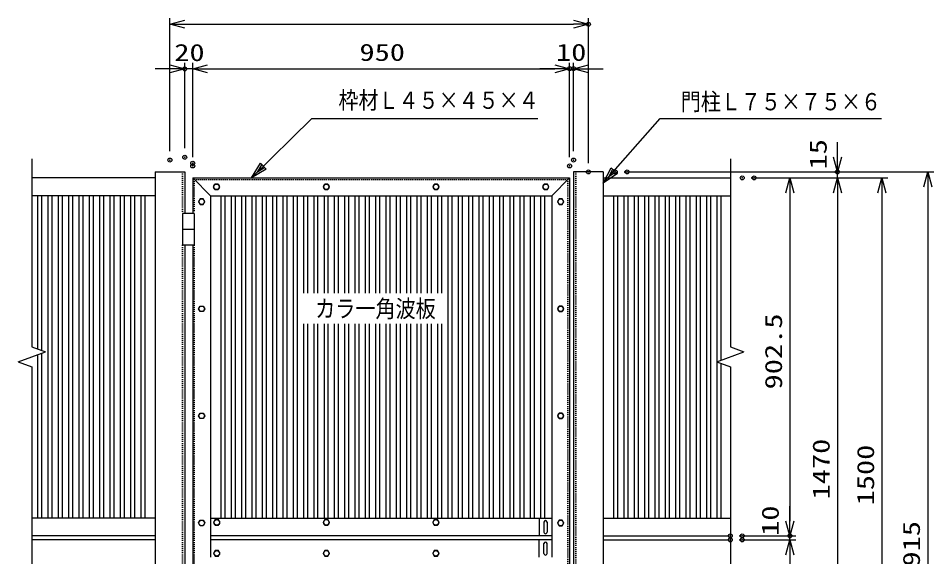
# Model space of a CAD drawing. Units: millimetres, scale not verified. Extents: x -4455 to 4455, y -3150 to 3150.
# Drawn here: x -2924 to -617, y -378 to 980 of the extents above; entities that cross this region are included whole.
import ezdxf
from ezdxf.enums import TextEntityAlignment as Align

# ---------------------------------------------------------------- set-up
doc = ezdxf.new("R2010")
doc.units = ezdxf.units.MM
doc.header["$LTSCALE"] = 20
doc.header["$PDMODE"] = 32
doc.header["$PDSIZE"] = 10
doc.linetypes.add('USER1', pattern=[0.26, 0.01, -0.25])
for name, color, linetype, lineweight in [('0-0_1', 7, 'Continuous', 25), ('0-2_2', 7, 'Continuous', 25), ('0-3_EXTCNT-L', 1, 'Continuous', 25), ('0-4_0', 2, 'Continuous', 25)]:
    doc.layers.add(name, color=color, linetype=linetype, lineweight=lineweight)
doc.layers.add('0-5_DEFPOINTS', color=7, linetype='Continuous')
doc.styles.add('ＭＳ ゴシック', font='')
doc.styles.get('ＭＳ ゴシック').set_extended_font_data('MS Gothic')

# ---------------------------------------------------------------- blocks, each defined once
blk = doc.blocks.new('_Open30')
at = {"layer": '0-4_0'}
blk.add_line((0, 0), (-20, 0), dxfattribs=at)
blk.add_lwpolyline([(-20, 5.36), (0, 0), (-20, -5.36)], dxfattribs=at)

msp = doc.modelspace()

# ---------------------------------------------------------------- linework, layer by layer
at = {"layer": '0-0_1', "color": 4}
for p, q in [((-2336.39, 577.44), (-2184.41, 727.44)), ((-2184.41, 727.44), (-1614.12, 727.44)), ((-2889.63, 625.36), (-2889.63, 151.19)), ((-1129.19, 625.36), (-1129.19, 151.19)), ((-2923.97, 113.69), (-2855.28, 138.69)), ((-2889.63, 151.19), (-2855.28, 138.69)), ((-1163.53, 113.69), (-1094.85, 138.69)), ((-1129.19, 151.19), (-1094.85, 138.69)), ((-2923.97, 113.69), (-2889.63, 101.19)), ((-2889.63, 101.19), (-2889.63, -588.81)), ((-1163.53, 113.69), (-1129.19, 101.19)), ((-1129.19, 101.19), (-1129.19, -588.81))]:
    msp.add_line(p, q, dxfattribs=at)
at = {"layer": '0-0_1'}
for p, q in [((-2579.41, 577.44), (-2889.63, 577.44)), ((-2579.41, 592.44), (-2504.41, 592.44)), ((-2579.41, 592.44), (-2579.41, -1322.56)), ((-2504.41, 592.44), (-2504.41, 487.44)), ((-2484.41, 577.44), (-2484.41, 487.44)), ((-2484.41, 577.44), (-1534.41, 577.44)), ((-2439.41, 532.44), (-2484.41, 577.44)), ((-1579.41, 532.44), (-1534.41, 577.44)), ((-1534.41, 577.44), (-1534.41, -892.56)), ((-1449.41, 592.44), (-1524.41, 592.44)), ((-1524.41, 592.44), (-1524.41, -1322.56)), ((-1449.41, 592.44), (-1449.41, -1322.56)), ((-1449.41, 577.44), (-1129.19, 577.44)), ((-2579.41, 532.44), (-2889.63, 532.44)), ((-2875.41, 532.44), (-2875.41, 146.01)), ((-2865.41, 532.44), (-2865.41, 142.37)), ((-2849.41, 532.44), (-2849.41, -280.06)), ((-2839.41, 532.44), (-2839.41, -280.06)), ((-2823.41, 532.44), (-2823.41, -280.06)), ((-2813.41, 532.44), (-2813.41, -280.06)), ((-2797.41, 532.44), (-2797.41, -280.06)), ((-2787.41, 532.44), (-2787.41, -280.06)), ((-2771.41, 532.44), (-2771.41, -280.06)), ((-2761.41, 532.44), (-2761.41, -280.06)), ((-2745.41, 532.44), (-2745.41, -280.06)), ((-2735.41, 532.44), (-2735.41, -280.06)), ((-2719.41, 532.44), (-2719.41, -280.06)), ((-2709.41, 532.44), (-2709.41, -280.06)), ((-2693.41, 532.44), (-2693.41, -280.06)), ((-2683.41, 532.44), (-2683.41, -280.06)), ((-2667.41, 532.44), (-2667.41, -280.06)), ((-2657.41, 532.44), (-2657.41, -280.06)), ((-2641.41, 532.44), (-2641.41, -280.06)), ((-2631.41, 532.44), (-2631.41, -280.06)), ((-2615.41, 532.44), (-2615.41, -280.06)), ((-2605.41, 532.44), (-2605.41, -280.06)), ((-2439.41, 532.44), (-1579.41, 532.44)), ((-2439.41, 532.44), (-2439.41, -281.06)), ((-2413.41, 532.44), (-2413.41, -281.06)), ((-2403.41, 532.44), (-2403.41, -281.06)), ((-2387.41, 532.44), (-2387.41, -281.06)), ((-2377.41, 532.44), (-2377.41, -281.06)), ((-2361.41, 532.44), (-2361.41, -281.06)), ((-2351.41, 532.44), (-2351.41, -281.06)), ((-2335.41, 532.44), (-2335.41, -281.06)), ((-2325.41, 532.44), (-2325.41, -281.06)), ((-2309.41, 532.44), (-2309.41, -281.06)), ((-2299.41, 532.44), (-2299.41, -281.06)), ((-2283.41, 532.44), (-2283.41, -281.06)), ((-2273.41, 532.44), (-2273.41, -281.06)), ((-2257.41, 532.44), (-2257.41, -281.06)), ((-2247.41, 532.44), (-2247.41, -281.06)), ((-2231.41, 532.44), (-2231.41, -281.06)), ((-2221.41, 532.44), (-2221.41, -281.06)), ((-2205.41, 532.44), (-2205.41, 286.97)), ((-2195.41, 532.44), (-2195.41, 286.97)), ((-2179.41, 532.44), (-2179.41, 286.97)), ((-2169.41, 532.44), (-2169.41, 286.97)), ((-2153.41, 532.44), (-2153.41, 286.97)), ((-2143.41, 532.44), (-2143.41, 286.97)), ((-2127.41, 532.44), (-2127.41, 286.97)), ((-2117.41, 532.44), (-2117.41, 286.97)), ((-2101.41, 532.44), (-2101.41, 286.97)), ((-2091.41, 532.44), (-2091.41, 286.97)), ((-2075.41, 532.44), (-2075.41, 286.97)), ((-2065.41, 532.44), (-2065.41, 286.97)), ((-2049.41, 532.44), (-2049.41, 286.97)), ((-2039.41, 532.44), (-2039.41, 286.97)), ((-2023.41, 532.44), (-2023.41, 286.97)), ((-2013.41, 532.44), (-2013.41, 286.97)), ((-1997.41, 532.44), (-1997.41, 286.97)), ((-1987.41, 532.44), (-1987.41, 286.97)), ((-1971.41, 532.44), (-1971.41, 286.97)), ((-1961.41, 532.44), (-1961.41, 286.97)), ((-1945.41, 532.44), (-1945.41, 286.97)), ((-1935.41, 532.44), (-1935.41, 286.97)), ((-1919.41, 532.44), (-1919.41, 286.97)), ((-1909.41, 532.44), (-1909.41, 286.97)), ((-1893.41, 532.44), (-1893.41, 286.97)), ((-1883.41, 532.44), (-1883.41, 286.97)), ((-1867.41, 532.44), (-1867.41, 286.97)), ((-1857.41, 532.44), (-1857.41, 286.97)), ((-1841.41, 532.44), (-1841.41, -281.06)), ((-1831.41, 532.44), (-1831.41, -281.06)), ((-1815.41, 532.44), (-1815.41, -281.06)), ((-1805.41, 532.44), (-1805.41, -281.06)), ((-1789.41, 532.44), (-1789.41, -281.06)), ((-1779.41, 532.44), (-1779.41, -281.06)), ((-1763.41, 532.44), (-1763.41, -281.06)), ((-1753.41, 532.44), (-1753.41, -281.06)), ((-1737.41, 532.44), (-1737.41, -281.06)), ((-1727.41, 532.44), (-1727.41, -281.06)), ((-1711.41, 532.44), (-1711.41, -281.06)), ((-1701.41, 532.44), (-1701.41, -281.06)), ((-1685.41, 532.44), (-1685.41, -281.06)), ((-1675.41, 532.44), (-1675.41, -281.06)), ((-1659.41, 532.44), (-1659.41, -281.06)), ((-1649.41, 532.44), (-1649.41, -281.06)), ((-1633.41, 532.44), (-1633.41, -281.06)), ((-1623.41, 532.44), (-1623.41, -281.06)), ((-1607.41, 532.44), (-1607.41, -281.06)), ((-1597.41, 532.44), (-1597.41, -281.06)), ((-1579.41, 532.44), (-1579.41, -281.06)), ((-1449.41, 532.44), (-1129.19, 532.44)), ((-1423.41, 532.44), (-1423.41, -280.06)), ((-1413.41, 532.44), (-1413.41, -280.06)), ((-1397.41, 532.44), (-1397.41, -280.06)), ((-1387.41, 532.44), (-1387.41, -280.06)), ((-1371.41, 532.44), (-1371.41, -280.06)), ((-1361.41, 532.44), (-1361.41, -280.06)), ((-1345.41, 532.44), (-1345.41, -280.06)), ((-1335.41, 532.44), (-1335.41, -280.06)), ((-1319.41, 532.44), (-1319.41, -280.06)), ((-1309.41, 532.44), (-1309.41, -280.06)), ((-1293.41, 532.44), (-1293.41, -280.06)), ((-1283.41, 532.44), (-1283.41, -280.06)), ((-1267.41, 532.44), (-1267.41, -280.06)), ((-1257.41, 532.44), (-1257.41, -280.06)), ((-1241.41, 532.44), (-1241.41, -280.06)), ((-1231.41, 532.44), (-1231.41, -280.06)), ((-1215.41, 532.44), (-1215.41, -280.06)), ((-1205.41, 532.44), (-1205.41, -280.06)), ((-1189.41, 532.44), (-1189.41, -280.06)), ((-1179.41, 532.44), (-1179.41, -280.06)), ((-1163.41, 532.44), (-1163.41, -280.06)), ((-1153.41, 532.44), (-1153.41, 117.37)), ((-2480.41, 487.44), (-2510.41, 487.44)), ((-2510.41, 487.44), (-2510.41, 407.44)), ((-2480.41, 487.44), (-2480.41, 407.44)), ((-2480.41, 447.44), (-2510.41, 447.44)), ((-2480.41, 407.44), (-2510.41, 407.44)), ((-2504.41, 407.44), (-2504.41, -722.56)), ((-2484.41, 407.44), (-2484.41, -722.56)), ((-2205.41, 209.46), (-2205.41, -281.06)), ((-2195.41, 209.46), (-2195.41, -281.06)), ((-2179.41, 209.46), (-2179.41, -281.06)), ((-2169.41, 209.46), (-2169.41, -281.06)), ((-2153.41, 209.46), (-2153.41, -281.06)), ((-2143.41, 209.46), (-2143.41, -281.06)), ((-2127.41, 209.46), (-2127.41, -281.06)), ((-2117.41, 209.46), (-2117.41, -281.06)), ((-2101.41, 209.46), (-2101.41, -281.06)), ((-2091.41, 209.46), (-2091.41, -281.06)), ((-2075.41, 209.46), (-2075.41, -281.06)), ((-2065.41, 209.46), (-2065.41, -281.06)), ((-2049.41, 209.46), (-2049.41, -281.06)), ((-2039.41, 209.46), (-2039.41, -281.06)), ((-2023.41, 209.46), (-2023.41, -281.06)), ((-2013.41, 209.46), (-2013.41, -281.06)), ((-1997.41, 209.46), (-1997.41, -281.06)), ((-1987.41, 209.46), (-1987.41, -281.06)), ((-1971.41, 209.46), (-1971.41, -281.06)), ((-1961.41, 209.46), (-1961.41, -281.06)), ((-1945.41, 209.46), (-1945.41, -281.06)), ((-1935.41, 209.46), (-1935.41, -281.06)), ((-1919.41, 209.46), (-1919.41, -281.06)), ((-1909.41, 209.46), (-1909.41, -281.06)), ((-1893.41, 209.46), (-1893.41, -281.06)), ((-1883.41, 209.46), (-1883.41, -281.06)), ((-1867.41, 209.46), (-1867.41, -281.06)), ((-1857.41, 209.46), (-1857.41, -281.06)), ((-2875.41, 131.36), (-2875.41, -280.06)), ((-2865.41, 135), (-2865.41, -280.06)), ((-1153.41, 110), (-1153.41, -280.06)), ((-2579.41, -280.06), (-2889.63, -280.06)), ((-1579.41, -281.06), (-2439.41, -281.06)), ((-2439.41, -281.06), (-2439.41, -379.06)), ((-1611.01, -281.06), (-1611.01, -325.06)), ((-1599.21, -290.56), (-1599.21, -315.56)), ((-1591.21, -290.56), (-1591.21, -315.56)), ((-1579.41, -281.06), (-1579.41, -379.06)), ((-1449.41, -280.06), (-1129.19, -280.06)), ((-2579.41, -325.06), (-2889.63, -325.06)), ((-2579.41, -335.06), (-2889.63, -335.06)), ((-1579.41, -325.06), (-2439.41, -325.06)), ((-1579.41, -335.06), (-2439.41, -335.06)), ((-1611.01, -379.06), (-1611.01, -335.06)), ((-1599.21, -369.56), (-1599.21, -344.56)), ((-1591.21, -369.56), (-1591.21, -344.56)), ((-1449.41, -325.06), (-1129.19, -325.06)), ((-1449.41, -335.06), (-1129.19, -335.06))]:
    msp.add_line(p, q, dxfattribs=at)
at = {"layer": '0-0_1', "linetype": 'USER1'}
for p, q in [((-2510.41, 592.44), (-2510.41, 487.44)), ((-1518.41, 592.44), (-1518.41, -1322.56)), ((-2480.41, 573.44), (-1538.41, 573.44)), ((-2480.41, 573.44), (-2480.41, 487.44)), ((-1538.41, 573.44), (-1538.41, -888.56)), ((-2510.41, 407.44), (-2510.41, -722.56)), ((-2480.41, 407.44), (-2480.41, -722.56))]:
    msp.add_line(p, q, dxfattribs=at)
at = {"layer": '0-0_1', "color": 4}
for points in [[(-1449.41, 564.05), (-1305.84, 727.44), (-748.26, 727.44)], [(-2302.81, 603.2), (-2321.44, 592.19), (-2310.18, 610.68)], [(-1417.74, 592.13), (-1435.55, 579.82), (-1425.63, 599.06)]]:
    msp.add_lwpolyline(points, dxfattribs=at)
for points in [[(-2299.12, 599.47), (-2336.39, 577.44), (-2313.87, 614.41)], [(-1413.8, 588.67), (-1449.41, 564.05), (-1429.57, 602.53)]]:
    msp.add_lwpolyline(points, close=True, dxfattribs=at)
at = {"layer": '0-0_1'}
for centre, start, end in [((-1595.21, -290.56), 0, 179.99992), ((-1595.21, -315.56), 179.99992, 0), ((-1595.21, -344.56), 0, 179.99992), ((-1595.21, -369.56), 179.99992, 0)]:
    msp.add_arc(centre, 4, start, end, dxfattribs=at)
at = {"layer": '0-2_2'}
for points in [[(-2416.41, 554.94), (-2420.41, 561.87), (-2428.41, 561.87), (-2432.41, 554.94), (-2428.41, 548.01), (-2420.41, 548.01)], [(-2139.74, 554.94), (-2143.74, 561.87), (-2151.74, 561.87), (-2155.74, 554.94), (-2151.74, 548.01), (-2143.74, 548.01)], [(-1863.07, 554.94), (-1867.07, 561.87), (-1875.07, 561.87), (-1879.07, 554.94), (-1875.07, 548.01), (-1867.07, 548.01)], [(-1586.41, 554.94), (-1590.41, 561.87), (-1598.41, 561.87), (-1602.41, 554.94), (-1598.41, 548.01), (-1590.41, 548.01)], [(-2453.91, 517.44), (-2457.91, 524.37), (-2465.91, 524.37), (-2469.91, 517.44), (-2465.91, 510.51), (-2457.91, 510.51)], [(-1548.91, 517.44), (-1552.91, 524.37), (-1560.91, 524.37), (-1564.91, 517.44), (-1560.91, 510.51), (-1552.91, 510.51)], [(-2469.91, 247.44), (-2465.91, 254.37), (-2457.91, 254.37), (-2453.91, 247.44), (-2457.91, 240.51), (-2465.91, 240.51)], [(-1548.91, 247.44), (-1552.91, 254.37), (-1560.91, 254.37), (-1564.91, 247.44), (-1560.91, 240.51), (-1552.91, 240.51)], [(-2469.91, -22.56), (-2465.91, -15.63), (-2457.91, -15.63), (-2453.91, -22.56), (-2457.91, -29.49), (-2465.91, -29.49)], [(-1548.91, -22.56), (-1552.91, -15.63), (-1560.91, -15.63), (-1564.91, -22.56), (-1560.91, -29.49), (-1552.91, -29.49)], [(-2469.91, -292.56), (-2465.91, -285.63), (-2457.91, -285.63), (-2453.91, -292.56), (-2457.91, -299.49), (-2465.91, -299.49)], [(-2415.61, -291.06), (-2419.61, -284.13), (-2427.61, -284.13), (-2431.61, -291.06), (-2427.61, -297.99), (-2419.61, -297.99)], [(-2139.47, -291.06), (-2143.47, -284.13), (-2151.47, -284.13), (-2155.47, -291.06), (-2151.47, -297.99), (-2143.47, -297.99)], [(-1863.34, -291.06), (-1867.34, -284.13), (-1875.34, -284.13), (-1879.34, -291.06), (-1875.34, -297.99), (-1867.34, -297.99)], [(-1548.91, -292.56), (-1552.91, -285.63), (-1560.91, -285.63), (-1564.91, -292.56), (-1560.91, -299.49), (-1552.91, -299.49)], [(-2415.61, -369.06), (-2419.61, -362.13), (-2427.61, -362.13), (-2431.61, -369.06), (-2427.61, -375.99), (-2419.61, -375.99)], [(-2139.47, -369.06), (-2143.47, -362.13), (-2151.47, -362.13), (-2155.47, -369.06), (-2151.47, -375.99), (-2143.47, -375.99)], [(-1863.34, -369.06), (-1867.34, -362.13), (-1875.34, -362.13), (-1879.34, -369.06), (-1875.34, -375.99), (-1867.34, -375.99)]]:
    msp.add_lwpolyline(points, close=True, dxfattribs=at)
for centre in [(-2424.41, 554.94), (-2147.74, 554.94), (-1871.07, 554.94), (-1594.41, 554.94), (-2461.91, 517.44), (-1556.91, 517.44), (-2461.91, 247.44), (-1556.91, 247.44), (-2461.91, -22.56), (-1556.91, -22.56), (-2461.91, -292.56), (-2423.61, -291.06), (-2147.47, -291.06), (-1871.34, -291.06), (-1556.91, -292.56), (-2423.61, -369.06), (-2147.47, -369.06), (-1871.34, -369.06)]:
    msp.add_circle(centre, 6.93, dxfattribs=at)
at = {"layer": '0-3_EXTCNT-L'}
for p, q in [((-2541.91, 644.94), (-2541.91, 979.72)), ((-1486.91, 614.94), (-1486.91, 979.72)), ((-2504.41, 651.94), (-2504.41, 867.22)), ((-2484.41, 629.94), (-2484.41, 867.72)), ((-2484.41, 636.94), (-2484.41, 867.22)), ((-1534.41, 629.94), (-1534.41, 867.72)), ((-1534.41, 629.94), (-1534.41, 867.72)), ((-1524.41, 644.94), (-1524.41, 867.72)), ((-1396.91, 592.44), (-616.63, 592.44)), ((-1366.91, 592.44), (-844.19, 592.44)), ((-1076.69, 577.44), (-844.19, 577.44)), ((-1076.69, 577.44), (-844.19, 577.44)), ((-1076.69, 577.44), (-964.19, 577.44)), ((-1046.69, 577.44), (-732.11, 577.44)), ((-1106.69, -325.06), (-964.19, -325.06)), ((-1106.69, -335.06), (-964.19, -335.06)), ((-1076.69, -325.06), (-964.19, -325.06)), ((-1076.69, -335.06), (-964.19, -335.06))]:
    msp.add_line(p, q, dxfattribs=at)
at = {"layer": '0-3_EXTCNT-L', "color": 2}
for p, q in [((-2504.41, 964.72), (-1524.41, 964.72)), ((-2541.91, 852.22), (-2579.41, 852.22)), ((-2484.41, 852.22), (-2504.41, 852.22)), ((-2446.91, 852.72), (-1571.91, 852.72)), ((-2446.91, 852.22), (-2409.41, 852.22)), ((-1571.91, 852.72), (-1609.41, 852.72)), ((-1534.41, 852.72), (-1524.41, 852.72)), ((-1486.91, 852.72), (-1449.41, 852.72)), ((-859.19, 629.94), (-859.19, 667.44)), ((-859.19, 577.44), (-859.19, 592.44)), ((-631.63, 554.94), (-631.63, -1285.06)), ((-979.19, 539.94), (-979.19, -287.56)), ((-859.19, 539.94), (-859.19, 502.44)), ((-859.19, 539.94), (-859.19, -855.06)), ((-747.11, 539.94), (-747.11, -885.06)), ((-979.19, -287.56), (-979.19, -250.06)), ((-979.19, -335.06), (-979.19, -325.06)), ((-979.19, -372.56), (-979.19, -410.06)), ((-979.19, -372.56), (-979.19, -855.06))]:
    msp.add_line(p, q, dxfattribs=at)
at = {"layer": '0-5_DEFPOINTS'}
for p in [(-1486.91, 964.72), (-2504.41, 852.22), (-1534.41, 852.72), (-1524.41, 852.72), (-2541.91, 622.44), (-2504.41, 629.44), (-1524.41, 622.44), (-2484.41, 614.44), (-2484.41, 607.44), (-1534.41, 607.44), (-1486.91, 592.44), (-1419.41, 592.44), (-1389.41, 592.44), (-1099.19, 577.44), (-1069.19, 577.44), (-859.19, 592.44), (-1129.19, -325.06), (-1099.19, -325.06), (-979.19, -325.06), (-979.19, -325.06), (-1129.19, -335.06), (-1099.19, -335.06)]:
    msp.add_point(p, dxfattribs=at)

# ---------------------------------------------------------------- block references
at = {"layer": '0-3_EXTCNT-L', "xscale": 1.875, "yscale": 1.875}
for p, rotation in [((-2541.91, 964.72), 180), ((-2484.41, 852.72), 180), ((-2484.41, 852.22), 180), ((-1524.41, 852.72), 180), ((-859.19, 592.44), 270), ((-979.19, 577.44), 90), ((-859.19, 577.44), 90), ((-859.19, 577.44), 90), ((-747.11, 577.44), 90), ((-631.63, 592.44), 90), ((-979.19, -325.06), 270), ((-979.19, -325.06), 270), ((-979.19, -335.06), 90), ((-979.19, -335.06), 90)]:
    msp.add_blockref('_Open30', p, dxfattribs=dict(at, rotation=rotation))
for p in [(-1486.91, 964.72), (-2504.41, 852.22), (-1534.41, 852.72), (-1534.41, 852.72)]:
    msp.add_blockref('_Open30', p, dxfattribs=at)

# ---------------------------------------------------------------- texts
at = {"layer": '0-0_1', "color": 4, "style": 'ＭＳ ゴシック', "width": 0.85}
for s, height, p in [('枠材Ｌ４５×４５×４', 43.55, (-2116.91, 738.43)), ('門柱Ｌ７５×７５×６', 43.55, (-1254.16, 734.66)), ('カラ一角波板', 43.71, (-2175.78, 212.78))]:
    msp.add_text(s, height=height, dxfattribs=at).set_placement(p, align=Align.BOTTOM_LEFT)
at = {"layer": '0-3_EXTCNT-L', "color": 3, "style": 'ＭＳ ゴシック', "width": 1.3}
for s, p in [('20', (-2530.84, 858.9)), ('950', (-2064.05, 859.4)), ('10', (-1568.57, 859.4))]:
    msp.add_text(s, height=43.26, dxfattribs=at).set_placement(p, align=Align.BOTTOM_LEFT)
for s, p in [('15', (-873.37, 598.67)), ('902.5', (-985.86, 44.22)), ('1470', (-865.86, -233.15)), ('1500', (-753.79, -248.15)), ('10', (-994.02, -325.05)), ('1915', (-638.31, -440.65))]:
    msp.add_text(s, height=43.26, rotation=90, dxfattribs=at).set_placement(p, align=Align.BOTTOM_LEFT)

doc.saveas('drawing.dxf')
